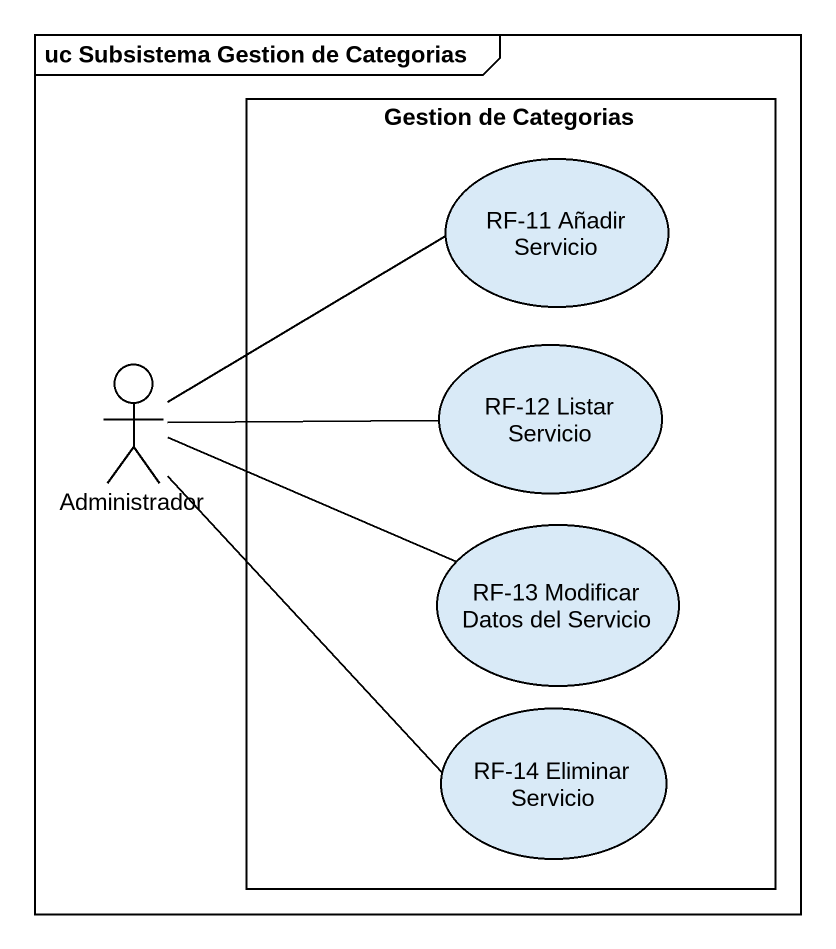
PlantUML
@startuml
mainframe uc Subsistema Gestion de Categorias
rectangle "Gestion de Categorias" as Gestion_de_Categorias {
  usecase "RF-11 Añadir Servicio" as RF_11_Añadir_Servicio
  usecase "RF-12 Listar Servicio" as RF_12_Listar_Servicio
  usecase "RF-13 Modificar Datos del Servicio" as RF_13_Modificar_Datos_del
  usecase "RF-14 Eliminar Servicio" as RF_14_Eliminar_Servicio
}
actor Administrador
Administrador -right- RF_11_Añadir_Servicio
Administrador -right- RF_12_Listar_Servicio
Administrador -right- RF_13_Modificar_Datos_del
Administrador -- RF_14_Eliminar_Servicio
@enduml
